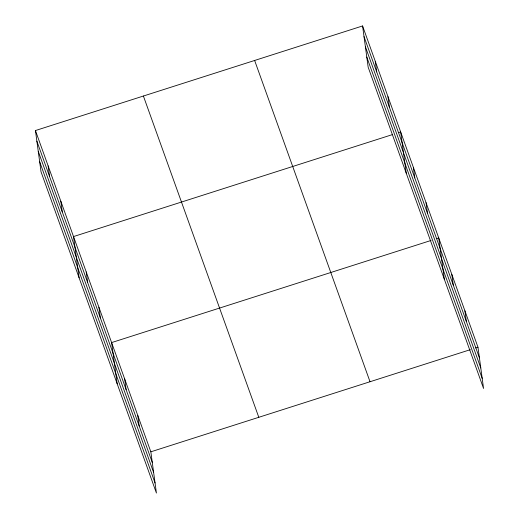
<?xml version="1.0" encoding="UTF-8"?>
<svg xmlns="http://www.w3.org/2000/svg" width="519" height="519" viewBox="0 0 519 519"><rect width="100%" height="100%" fill="white"/><g stroke="black" fill="none" stroke-linecap="round" stroke-linejoin="round"><path stroke-width="0.78" d="M35.441 130.548L150.841 451.815L156.42 493.05L41.02 171.776L35.441 130.548L362.58 25.95L477.98 347.224L483.559 388.452L368.159 67.185L362.58 25.95M392.241 134.661L73.523 236.567L79.102 277.801M398.365 132.702L400.662 131.969L406.241 173.203M431.088 240.44L111.604 342.585L117.184 383.82M436.447 238.721L438.743 237.987L444.322 279.222M150.841 451.815L470.324 349.67M475.683 347.957L477.98 347.224M364.02 36.59L479.42 357.857M365.382 46.684L480.782 367.958M366.79 57.084L482.19 378.357M254.628 60.464L370.028 381.737M143.4 96.028L258.799 417.302M36.881 141.187L152.281 462.455M38.25 151.282L153.643 472.55M39.652 161.681L155.051 482.955M464.901 310.81L466.341 321.449M451.822 274.402L453.262 285.041M426.054 202.65L427.487 213.29M413.358 167.313L414.798 177.946M387.972 96.631L389.406 107.271M375.276 61.287L376.716 71.927M137.762 415.408L139.202 426.047M124.683 378.993L126.123 389.633M98.915 307.248L100.355 317.881M86.219 271.904L87.659 282.544M60.833 201.223L62.274 211.862M48.137 165.885L49.577 176.525"/></g></svg>
